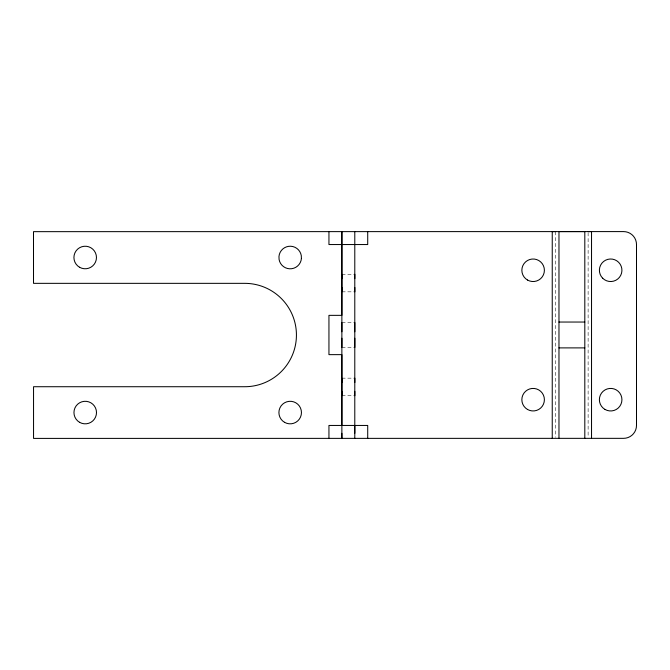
<?xml version="1.0" encoding="UTF-8"?>
<svg xmlns="http://www.w3.org/2000/svg" width="670" height="670" viewBox="0 0 670 670"><rect width="100%" height="100%" fill="white"/><g stroke="black" fill="none" stroke-linecap="round" stroke-linejoin="round"><path stroke-width="0.5" stroke-dasharray="3.35 2.51" d="M341.893 274.264L353.819 274.264M341.893 291.835L353.819 291.835M341.893 322.513L353.819 322.513M341.893 347.479L353.819 347.479M341.893 378.156L353.819 378.156M341.893 395.727L353.819 395.727M588.118 232.641L588.118 437.309M555.664 231.602L555.664 437.309"/><path stroke-width="1" d="M341.868 433.314L341.868 438.373L341.868 231.619L341.868 315.352L328.945 315.352L328.945 354.639L341.868 354.639L341.868 425.45M341.893 395.727L341.893 391.339M341.893 382.553L341.893 378.156M341.893 347.479L341.893 338.224M341.893 331.767L341.893 322.513M341.893 291.835L341.893 287.438M341.893 278.653L341.893 274.264M354.79 438.373L354.79 425.45M354.815 395.727L354.815 391.339M354.815 382.553L354.815 378.156M354.815 347.479L354.815 338.224M354.815 331.767L354.815 322.513M354.815 291.835L354.815 287.438M354.815 278.653L354.815 274.264M555.664 231.602L33.5 231.661L33.517 283.343L244.743 283.343A51.691 51.691 0 0 1 296.433 335.034A51.691 51.691 0 0 1 244.743 386.724L33.542 386.724L33.55 438.406L623.577 438.339A12.923 12.923 0 0 0 636.5 425.425L636.5 244.516A12.923 12.923 0 0 0 623.577 231.594L588.118 231.594M558.973 322.044L584.809 322.044M558.973 347.889L584.809 347.889M591.535 438.347L591.535 231.594L552.247 231.594L552.247 438.347M584.809 438.347L584.809 231.594L558.973 231.602L558.973 438.347M367.713 231.619L367.713 244.542L328.945 244.542L328.945 231.619M367.713 438.373L367.713 425.45L328.945 425.45L328.945 438.373M354.79 231.619L354.79 433.314M301.408 258.519L301.282 255.58A11.264 11.264 0 0 0 278.963 256.484L279.08 259.424A11.264 11.264 0 0 0 301.408 258.519M284.549 422.326A11.264 11.264 0 0 0 301.45 412.561A11.264 11.264 0 0 0 284.549 402.804A11.264 11.264 0 0 0 284.549 422.326M79.596 422.326A11.264 11.264 0 0 0 96.497 412.561A11.264 11.264 0 0 0 79.596 402.804A11.264 11.264 0 0 0 79.596 422.326M79.562 267.263A11.264 11.264 0 0 0 96.463 257.498A11.264 11.264 0 0 0 79.562 247.741A11.264 11.264 0 0 0 79.562 267.263M527.491 409.445A11.264 11.264 0 0 0 544.392 399.689A11.264 11.264 0 0 0 527.491 389.923A11.264 11.264 0 0 0 527.491 409.445M527.491 280.026A11.264 11.264 0 0 0 544.392 270.27A11.264 11.264 0 0 0 527.491 260.513A11.264 11.264 0 0 0 527.491 280.026M605.018 409.445A11.264 11.264 0 0 0 621.928 399.689A11.264 11.264 0 0 0 605.018 389.923A11.264 11.264 0 0 0 605.018 409.445M602.69 278.234A11.264 11.264 0 0 0 621.542 273.184A11.264 11.264 0 0 0 607.74 259.382A11.264 11.264 0 0 0 602.69 278.234"/></g></svg>
